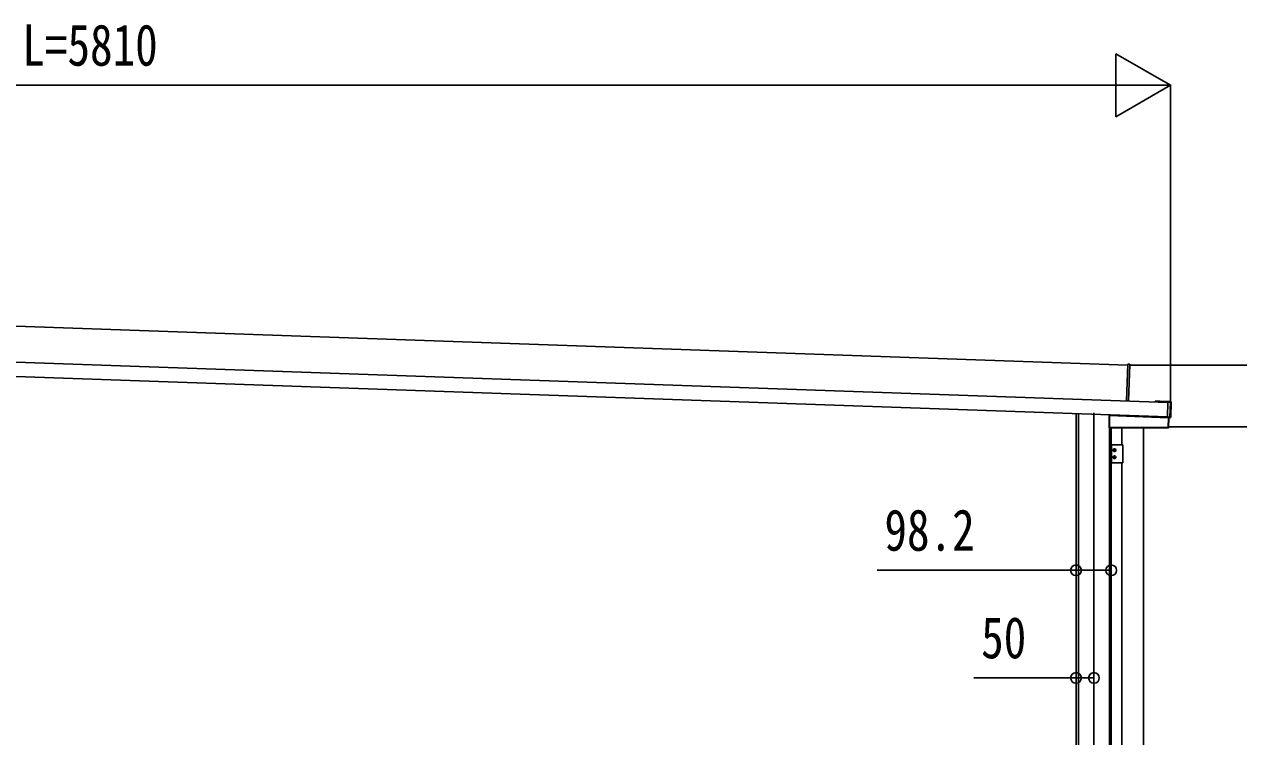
# Model space of a CAD drawing. Units: millimetres, scale not verified. Extents: x -14718 to 14718, y -10395 to 10395.
# Drawn here: x 4384 to 7768, y -6011 to -4025 of the extents above; entities that cross this region are included whole.
import ezdxf
from ezdxf.enums import TextEntityAlignment as Align

# ---------------------------------------------------------------- set-up
doc = ezdxf.new("R2010")
doc.units = ezdxf.units.MM
doc.header["$LTSCALE"] = 50
for name, color, linetype in [('0-3_YKK_12', 2, 'Continuous'), ('0-4_YKK_A1', 4, 'Continuous'), ('0-5_YKK_D', 6, 'Continuous')]:
    doc.layers.add(name, color=color, linetype=linetype)
doc.styles.add('ＭＳ ゴシック', font='')
doc.styles.get('ＭＳ ゴシック').set_extended_font_data('MS Gothic')

msp = doc.modelspace()

# ---------------------------------------------------------------- linework, layer by layer
at = {"layer": '0-3_YKK_12'}
msp.add_line((7364.57, -7900), (7364.57, -5108.51), dxfattribs=at)
at = {"layer": '0-4_YKK_A1'}
for p, q in [((2319.84, -4796.03), (7458.7, -4975.48)), ((7570.64, -5079.45), (1775.99, -4877.1)), ((7569.25, -5119.43), (1774.6, -4917.07)), ((7458.79, -4972.98), (7455.23, -5074.92)), ((7458.79, -4972.98), (7458.81, -4972.48)), ((7464.31, -4973.51), (7458.79, -4972.98)), ((7458.81, -4972.48), (7464.32, -4973.01)), ((7464.77, -4973.53), (7461.21, -5075.47)), ((7455.21, -5075.42), (7455.23, -5074.92)), ((7455.23, -5074.92), (7460.75, -5075.45)), ((7460.75, -5075.45), (7461.21, -5075.47)), ((7541.68, -5077.94), (7541.75, -5075.94)), ((7547.67, -5078.15), (7547.74, -5076.15)), ((7547.74, -5076.15), (7557.74, -5076.5)), ((7557.67, -5078.5), (7557.74, -5076.5)), ((7557.74, -5076.5), (7563.73, -5076.71)), ((7563.66, -5078.7), (7563.73, -5076.71)), ((7563.73, -5076.71), (7577.23, -5077.18)), ((7577.7, -5079.16), (7570.66, -5078.91)), ((7570.68, -5078.41), (7570.69, -5078.06)), ((7571.89, -5078.1), (7570.69, -5078.06)), ((7570.69, -5078.06), (7570.69, -5078.06)), ((7571.89, -5078.1), (7570.69, -5078.06)), ((7571.89, -5078.1), (7571.89, -5078.1)), ((7572.23, -5077), (7572.19, -5078.1)), ((7572.49, -5078.01), (7578.19, -5078.21)), ((7572.49, -5078.01), (7572.49, -5078.09)), ((7576.26, -5120.21), (7577.7, -5079.16)), ((7578.2, -5079.17), (7576.76, -5120.23)), ((7578.67, -5078.73), (7577.21, -5120.71)), ((7578.2, -5079.17), (7577.7, -5079.16)), ((7577.71, -5078.66), (7578.19, -5078.21)), ((7578.67, -5078.73), (7578.2, -5079.17)), ((7578.76, -5119.26), (7580.12, -5080.28)), ((7314.57, -5110.53), (7314.57, -7347.5)), ((7321.43, -5110.77), (7321.43, -7847.5)), ((7407.27, -5116.28), (7407.27, -5149.76)), ((7407.27, -5116.28), (7407.65, -5116.29)), ((7407.95, -5115.99), (7407.57, -5115.98)), ((7407.65, -5116.29), (7407.95, -5116.29)), ((7407.65, -5116.29), (7407.65, -5149.38)), ((7407.77, -5115.78), (7407.77, -5113.79)), ((7407.95, -5116.29), (7407.96, -5115.99)), ((7407.96, -5115.99), (7570.76, -5121.68)), ((7408.12, -5115.79), (7408.42, -5115.79)), ((7408.12, -5115.8), (7408.42, -5115.81)), ((7408.42, -5115.79), (7408.42, -5113.81)), ((7570.26, -5121.46), (7408.42, -5115.81)), ((7569.21, -5120.46), (7569.2, -5120.81)), ((7569.2, -5120.81), (7570.4, -5120.86)), ((7569.2, -5120.81), (7569.2, -5120.81)), ((7569.2, -5120.81), (7570.4, -5120.86)), ((7570.28, -5120.85), (7570.26, -5121.46)), ((7570.56, -5121.47), (7570.26, -5121.46)), ((7570.4, -5120.86), (7570.4, -5120.86)), ((7570.56, -5121.47), (7570.58, -5120.86)), ((7570.67, -5121.66), (7570.7, -5120.86)), ((7570.67, -5121.66), (7570.7, -5120.87)), ((7572.78, -5121.75), (7570.76, -5121.68)), ((7571, -5120.91), (7570.99, -5120.99)), ((7576.69, -5121.19), (7570.99, -5120.99)), ((7572.48, -5149.77), (7573.44, -5122.07)), ((7572.78, -5121.75), (7572.76, -5122.05)), ((7573.15, -5121.76), (7572.78, -5121.75)), ((7573.06, -5122.06), (7573.44, -5122.07)), ((7575.66, -5122.15), (7573.44, -5122.07)), ((7576.69, -5121.19), (7576.25, -5120.71)), ((7576.76, -5120.23), (7576.26, -5120.21)), ((7576.76, -5120.23), (7577.21, -5120.71)), ((7407.65, -5149.38), (7407.27, -5149.76)), ((7407.57, -5150.06), (7407.95, -5149.68)), ((7407.57, -5150.06), (7572.18, -5150.06)), ((7407.95, -5149.38), (7407.65, -5149.38)), ((7407.7, -5150.06), (7407.7, -7847.5)), ((7571.81, -5149.38), (7407.95, -5149.38)), ((7407.95, -5149.38), (7407.95, -5149.68)), ((7407.95, -5149.68), (7571.81, -5149.68)), ((7412.77, -5150.06), (7412.77, -7347.5)), ((7442.7, -5197.5), (7442.7, -5150.06)), ((7502.9, -7237.5), (7502.9, -5150.06)), ((7571.81, -5149.38), (7571.81, -5149.68)), ((7571.81, -5149.38), (7572.11, -5149.39)), ((7571.81, -5149.68), (7572.18, -5150.06)), ((7572.48, -5149.77), (7572.11, -5149.39)), ((7445.37, -5197.5), (7413.07, -5197.5)), ((7413.07, -5247.5), (7413.07, -5197.5)), ((7421.77, -5218), (7421.77, -5207)), ((7445.37, -5247.5), (7445.37, -5197.5)), ((7416.27, -5212.5), (7427.27, -5212.5)), ((7416.27, -5232.5), (7427.27, -5232.5)), ((7421.77, -5227), (7421.77, -5238)), ((7423, -5212.91), (7423.82, -5212.91)), ((7423, -5232.09), (7423.82, -5232.09)), ((7445.37, -5247.5), (7413.07, -5247.5)), ((7442.7, -6177.5), (7442.7, -5247.5))]:
    msp.add_line(p, q, dxfattribs=at)
for points in [[(7460.75, -5075.45), (7464.31, -4973.51), (7464.77, -4973.53)], [(7535.25, -5075.71), (7535.18, -5077.71), (7570.42, -5078.94)], [(7535.25, -5075.71), (7541.75, -5075.94), (7547.74, -5076.15)], [(7569.21, -5120.46), (7569.23, -5119.97), (7570.66, -5078.91), (7570.68, -5078.41)], [(7570.68, -5078.41), (7577.71, -5078.66), (7577.7, -5079.16)], [(7572.49, -5078.09), (7572.43, -5078.09), (7572.39, -5078.1)], [(7408.12, -5113.8), (7408.12, -5115.79), (7407.77, -5115.78)], [(7407.95, -5149.38), (7407.95, -5116.29), (7572.76, -5122.05), (7571.81, -5149.38)], [(7569.23, -5119.97), (7576.26, -5120.21), (7576.25, -5120.71), (7569.21, -5120.46)], [(7570.91, -5120.9), (7570.94, -5120.91), (7571, -5120.91)], [(7572.11, -5149.39), (7573.06, -5122.06), (7572.76, -5122.05)], [(7422.18, -5211.27), (7422.18, -5210.45), (7421.36, -5210.45), (7421.36, -5211.27)], [(7420.54, -5212.09), (7419.72, -5212.09), (7419.72, -5212.91), (7420.54, -5212.91)], [(7420.54, -5232.91), (7419.72, -5232.91), (7419.72, -5232.09), (7420.54, -5232.09)], [(7421.36, -5213.73), (7421.36, -5214.55), (7422.18, -5214.55), (7422.18, -5213.73)], [(7421.36, -5231.27), (7421.36, -5230.45), (7422.18, -5230.45), (7422.18, -5231.27)], [(7422.18, -5233.73), (7422.18, -5234.55), (7421.36, -5234.55), (7421.36, -5233.73)], [(7423.82, -5212.91), (7423.82, -5212.09), (7423, -5212.09)], [(7423.82, -5232.09), (7423.82, -5232.91), (7423, -5232.91)]]:
    msp.add_lwpolyline(points, dxfattribs=at)
for centre in [(7421.77, -5212.5), (7421.77, -5232.5)]:
    msp.add_circle(centre, 3.5, dxfattribs=at)
for centre, radius, start, end in [((7462.26, -4973.19), 2.07, 351.06854, 4.93146), ((7464.27, -4973.51), 0.5, 358, 84.5), ((7572.13, -5074.1), 4.01, 266.55184, 273.90119), ((7577.12, -5080.18), 3, 358, 88), ((7577.7, -5079.16), 0.501, 358.24971, 87.75029), ((7407.95, -5116.29), 0.3, 88.05611, 180.04719), ((7407.95, -5116.29), 0.3, 88.19064, 179.87538), ((7407.95, -5116.29), 0.3, 90.16173, 180.04449), ((7407.95, -5116.15), 0.159, 86.02272, 89.97728), ((7570.38, -5124.56), 3.71, 81.82188, 89.76035), ((7570.76, -5121.48), 0.2, 178, 268), ((7572.76, -5122.05), 0.3, 357.94657, 87.94647), ((7575.76, -5119.15), 3, 268, 358), ((7576.26, -5120.21), 0.501, 268.24971, 357.75029), ((7407.95, -5149.38), 0.301, 180.24971, 269.75029), ((7571.81, -5149.38), 0.301, 270.23913, 357.76087), ((7420.54, -5211.27), 0.82, 270, 0), ((7423, -5211.27), 0.82, 180, 270), ((7420.54, -5213.73), 0.82, 0, 90), ((7420.54, -5231.27), 0.82, 270, 0), ((7420.54, -5233.73), 0.82, 0, 90), ((7423, -5213.73), 0.82, 90, 180), ((7423, -5231.27), 0.82, 180, 270), ((7423, -5233.73), 0.82, 90, 180)]:
    msp.add_arc(centre, radius, start, end, dxfattribs=at)
for centre, major_axis, ratio, start_param, end_param in [((7460.72, -5075.45), (-0.013, 0.504), 0.060033, 4.3753319, 4.7012916), ((7571.89, -5078.07), (0.6, -0.021), 0.061163, 4.712389, 6.2831853), ((7572.48, -5078.31), (-0.01, -0.3), 0.998135, 3.1415927, 3.9545103), ((7578.17, -5078.71), (0.367, 0.342), 0.99628, 5.4996506, 7.06672), ((7407.57, -5116.28), (-0.3, 0.01), 0.998133, 4.7490956, 6.3180268), ((7407.57, -5115.78), (-0.2, 0.007), 0.998133, 1.607503, 3.1764341), ((7407.65, -5115.79), (0, 0.5), 0.061125, 3.1027435, 3.1394501), ((7407.95, -5115.79), (0.007, 0.2), 0.854479, 3.1782993, 4.712389), ((7407.95, -5115.79), (0.47, -0.016), 0.425228, 4.7490956, 6.2831853), ((7407.95, -5115.79), (-0.011, 0.2), 0.151815, 3.0913179, 3.1280246), ((7407.92, -5115.79), (0.201, -0.007), 0.992577, 6.2831853, 6.3180268), ((7407.92, -5115.79), (-0.501, 0.017), 0.998133, 3.1415927, 3.1764341), ((7570.76, -5121.48), (0.5, -0.017), 0.4, 3.1415927, 4.712389), ((7570.4, -5120.89), (0.6, -0.021), 0.061163, 6.2831853, 7.8539816), ((7571, -5120.69), (-0.01, -0.3), 0.998135, 5.4691958, 6.2831853), ((7573.14, -5122.06), (0.3, -0.01), 0.998135, 0, 1.5707963), ((7576.71, -5120.69), (0.342, -0.367), 0.99628, 5.4996506, 7.06672), ((7407.57, -5149.76), (0.213, 0.213), 0.99628, 2.358058, 3.9251274), ((7572.18, -5149.76), (-0.209, 0.217), 0.996405, 2.3754474, 3.9077379)]:
    msp.add_ellipse(centre, major_axis=major_axis, ratio=ratio, start_param=start_param, end_param=end_param, dxfattribs=at)
at = {"layer": '0-5_YKK_D'}
for p, q in [((7577.57, -4195.5), (7426.02, -4108)), ((7426.02, -4108), (7426.02, -4283)), ((1942.57, -4195.5), (7402.57, -4195.5)), ((7577.57, -4195.5), (7274.46, -4195.5)), ((7577.57, -4195.5), (7426.02, -4283)), ((7577.57, -5079.18), (7577.57, -4194.5)), ((7464.22, -4975.5), (9378.57, -4975.5)), ((7570.77, -5147.5), (8478.57, -5147.5))]:
    msp.add_line(p, q, dxfattribs=at)
for points in [[(7412.77, -5547.5), (7314.57, -5547.5), (6760.77, -5547.5)], [(7364.57, -5847.5), (7314.57, -5847.5), (7030.27, -5847.5)]]:
    msp.add_lwpolyline(points, dxfattribs=at)
for centre in [(7314.57, -5547.5), (7412.77, -5547.5), (7314.57, -5847.5), (7364.57, -5847.5)]:
    msp.add_circle(centre, 14.88, dxfattribs=at)

# ---------------------------------------------------------------- texts
at = {"layer": '0-5_YKK_D', "style": 'ＭＳ ゴシック', "width": 0.8}
for s, p in [('L=5810', (4378.57, -4175.5)), ('98.2', (6780.77, -5527.5)), ('50', (7050.27, -5827.5))]:
    msp.add_text(s, height=115.5, dxfattribs=at).set_placement(p, align=Align.BOTTOM_LEFT)

doc.saveas('drawing.dxf')
